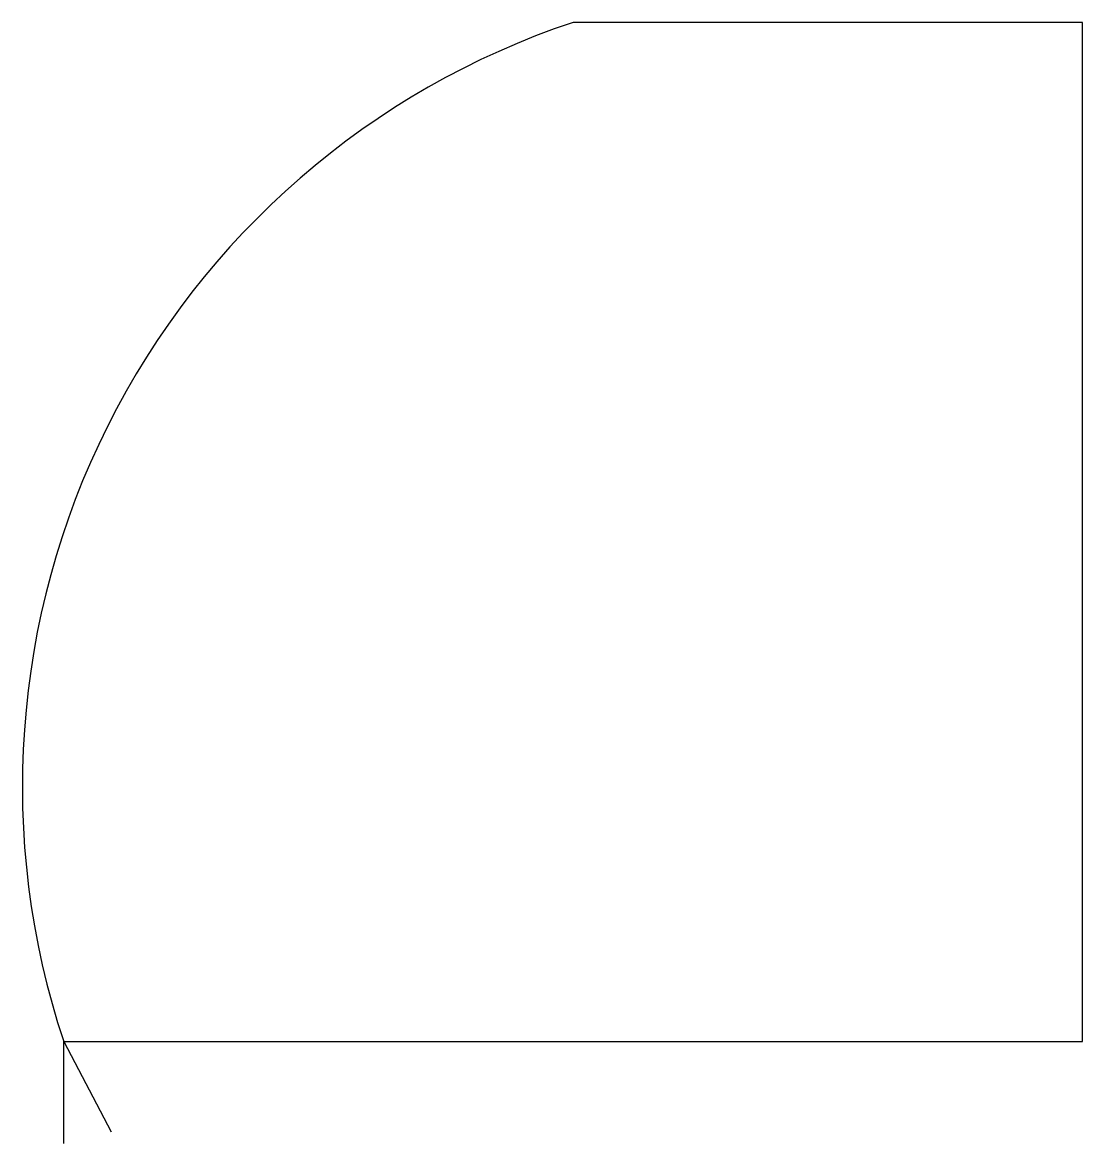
# Model space of a CAD drawing. Header units: inches. Extents: x 18 to 122, y 13 to 123.
import ezdxf

# ---------------------------------------------------------------- set-up
doc = ezdxf.new("R2010")
doc.units = ezdxf.units.IN
doc.header["$MEASUREMENT"] = 0

msp = doc.modelspace()

# ---------------------------------------------------------------- linework, layer by layer
msp.add_lwpolyline([(21.85, 13.04), (21.85, 23.04), (121.85, 23.04), (121.85, 123.04), (71.85, 123.04, 0.414214), (21.85, 23.04), (26.51, 14.19)], format="xyb")

doc.saveas('drawing.dxf')
